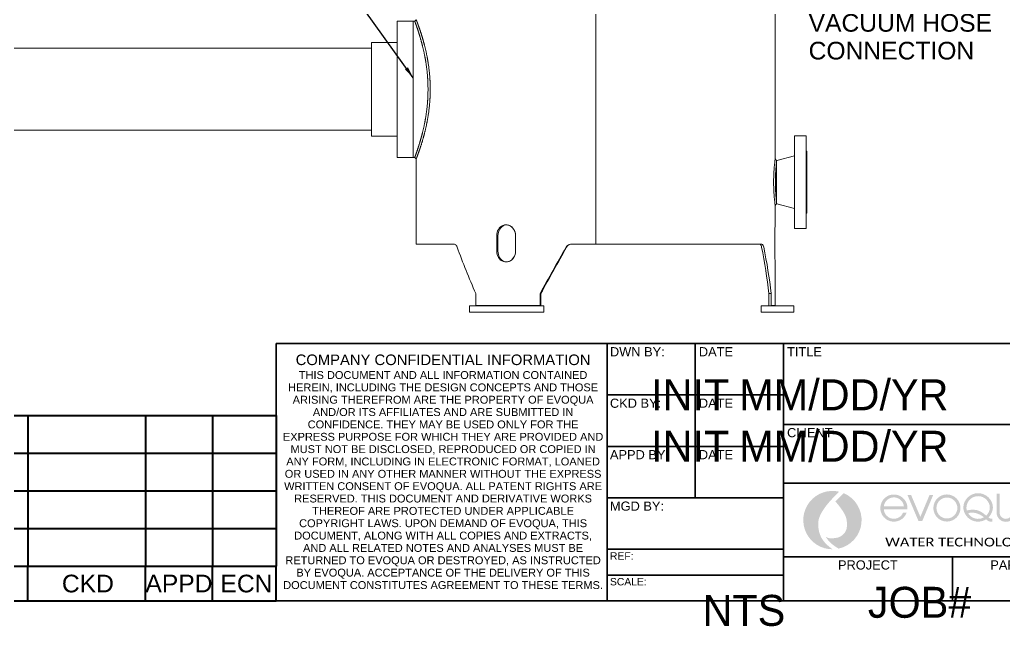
# Model space of a CAD drawing. Header units: inches. Extents: x 12 to 318, y 3 to 204.
# Drawn here: x 196 to 275.5, y 2.7 to 51.7 of the extents above; entities that cross this region are included whole.
import ezdxf
from ezdxf.enums import TextEntityAlignment as Align

# ---------------------------------------------------------------- set-up
doc = ezdxf.new("R2018")
doc.units = ezdxf.units.IN
doc.header["$LTSCALE"] = 9.5
doc.header["$MEASUREMENT"] = 0
doc.layers.get('0').update_dxf_attribs({"lineweight": 25})
for name, color, linetype, lineweight in [('Border', 7, 'Continuous', 35), ('Hatch', 7, 'Continuous', 18), ('Symbol', 7, 'Continuous', 25), ('Symbol (ANSI)', 7, 'Continuous', 25), ('Title', 7, 'Continuous', 35), ('Visible', 7, 'Continuous', 18)]:
    doc.layers.add(name, color=color, linetype=linetype, lineweight=lineweight)
doc.styles.add('MEMCOR Medium', font='arial.ttf')
doc.styles.get("Standard").update_dxf_attribs({"font": 'arial.ttf'})
doc.styles.add('Standard A-B-C', font='arial.ttf')
doc.styles.add('Standard D-E', font='arial.ttf')
doc.dimstyles.new('in [mm] D-E NeptuneBenson$7', dxfattribs={"dimscale": 9.5, "dimtxt": 0.1500000059604645, "dimasz": 0.09842519462108612, "dimexe": 0.125, "dimexo": 0.063, "dimgap": 0.03149606299212598, "dimtad": 0, "dimtih": 1, "dimtoh": 1, "dimdec": 4, "dimrnd": 1e-08, "dimzin": 3, "dimdsep": 46, "dimlunit": 5, "dimtxsty": 'Standard D-E', "dimcen": 0.09, "dimdle": 0.3937007874015748, "dimclrd": 256, "dimclre": 256, "dimclrt": 256, "dimadec": 1, "dimazin": 1, "dimtfac": 1, "dimtofl": 0, "dimtmove": 0, "dimatfit": 3, "dimfxl": 1, "dimfrac": 1, "dimtolj": 1, "dimtzin": 4, "dimlwd": -1, "dimlwe": -1, "dimarcsym": 0})

# ---------------------------------------------------------------- blocks, each defined once
blk = doc.blocks.new('Borders 22x34_D')
at = {"layer": 'Border'}
blk.add_line((1.25, 0.4999999999999998), (33.5, 0.4999999999999999), dxfattribs=at)
blk = doc.blocks.new('Title Blocks D-E')
at = {"layer": 'Hatch'}
h = blk.add_hatch(color=256, dxfattribs=at)
edge = h.paths.add_edge_path()
edge.add_arc((19.98189101367876, 9.943906092784042), 0.2480719103066371, 76.67904422196989, 270.1894755167525)
edge.add_spline(control_points=[(19.98271137895041, 9.695835538940976), (19.95345309105183, 9.716895074018595), (19.9070610117281, 9.757582681646385), (19.87700493049095, 9.809075822364122), (19.86340140199017, 9.859645821546861), (19.85905807307127, 9.913599619973077), (19.86446310478937, 9.954909505000881), (19.8816433844362, 9.996605463722519), (19.91586083952321, 10.05094746716277), (19.94824109578481, 10.09215870240479), (19.99280924253348, 10.13969271243175), (20.03904818574205, 10.18530354588766)], knot_values=[1, 1, 1, 1, 1, 2, 3, 4, 5, 6, 7, 8, 9, 9, 9, 9, 9], degree=4, periodic=0)
h = blk.add_hatch(color=256, dxfattribs=at)
edge = h.paths.add_edge_path()
edge.add_line((20.07652725733046, 10.17321735301929), (20.00727756033102, 10.10174476056733))
edge.add_spline(control_points=[(20.00727756033102, 10.10174476056733), (20.03914590152675, 10.06589463365678), (20.06205326464902, 10.03231709591344), (20.07977724453722, 10.00633734431644), (20.09291840155608, 9.982728954174327), (20.10645438168406, 9.938139373098876), (20.10645438168406, 9.885254681356948), (20.0973312580813, 9.844655972069827), (20.06500654201577, 9.813293603220147), (20.03456712345326, 9.793429472069839), (19.98866453348985, 9.788065841916373), (19.94298954232558, 9.788065841916373), (19.92328802309256, 9.80336153764499)], knot_values=[1, 1, 1, 1, 1, 2, 3, 4, 5, 6, 7, 8, 9, 10, 10, 10, 10, 10], degree=4, periodic=0)
edge.add_spline(control_points=[(19.92328802309256, 9.80336153764499), (19.94541699423018, 9.76971769391496), (19.96808223500111, 9.745075690320038), (19.99617440364807, 9.723795472653753), (20.03456712345326, 9.701491365215341)], knot_values=[1, 1, 1, 1, 1, 2, 2, 2, 2, 2], degree=4, periodic=0)
edge.add_arc((19.98189101367876, 9.943906092784042), 0.2480719103066359, 282.2596405573036, 427.574169988247)
h = blk.add_hatch(color=256, dxfattribs=at)
edge = h.paths.add_edge_path(flags=0)
edge.add_arc((20.50451582386743, 10.0511933714257), 0.08593673129867534, 6.776661522110381, 173.2233384778896)
edge.add_line((20.41917947616973, 10.06133386194242), (20.58985217156512, 10.06133386194242))
edge = h.paths.add_edge_path()
edge.add_arc((20.50465952519584, 10.04614204808804), 0.1155461320437756, 354.8678353908406, 699.9288679324424)
edge.add_line((20.61318822665002, 10.00648817575572), (20.58256276585194, 10.00648817575572))
edge.add_arc((20.50435126089574, 10.04054076796844), 0.0853030980909805, 183.1818174345895, 336.47212022216326, ccw=False)
edge.add_line((20.41917966361967, 10.035806049248), (20.61974243338927, 10.035806049248))
blk.add_hatch(color=256, dxfattribs=at).paths.add_polyline_path([(20.83882920677774, 10.1574384630601), (20.74579721742829, 9.936036758994819), (20.71370478699375, 9.936036758994819), (20.61974243338926, 10.1574384630601), (20.65090274812042, 10.1574384630601), (20.72975100221102, 9.971649823795975), (20.80781854366126, 10.1574384630601)])
h = blk.add_hatch(color=256, dxfattribs=at)
edge = h.paths.add_edge_path(flags=0)
edge.add_arc((20.95540742271108, 10.04673761102746), 0.08898218991667346, 0, 360)
edge = h.paths.add_edge_path()
edge.add_arc((20.95540742271108, 10.04673761102746), 0.1152627050413219, 0, 360)
h = blk.add_hatch(color=256, dxfattribs=at)
edge = h.paths.add_edge_path(flags=0)
edge.add_spline(control_points=[(21.28965365755471, 9.98179292378984), (21.28703241586095, 9.983963055464308), (21.27929868501237, 9.99042403830512), (21.26621666323003, 10.00148305775575), (21.24874244271964, 10.01314764377143), (21.21811683598544, 10.03074535794635), (21.17310424011757, 10.03358443398824), (21.14717791512313, 10.03074535794635), (21.12528978030135, 10.02579253233809)], knot_values=[-5.52597164909316, -5.52597164909316, -5.52597164909316, -5.52597164909316, -5.52597164909316, -5, -4, -3, -2, -1, -1, -1, -1, -1], degree=4, periodic=0)
edge.add_arc((21.2209285947543, 10.05406190907489), 0.09972933616068584, 182.5887102984282, 196.466876723726, ccw=False)
edge.add_arc((21.22092859475428, 10.04792371726015), 0.09964095679554645, 0.9395147463749254, 179.0604852533602, ccw=False)
edge.add_arc((21.2209285947543, 10.05406190907489), 0.09972933616068576, 313.56015868189434, 357.4112897013063, ccw=False)
edge = h.paths.add_edge_path(flags=0)
edge.add_spline(control_points=[(21.13623384771223, 10.00140509266396), (21.14717791512313, 10.00653126271307), (21.16403102746299, 10.00775959704101), (21.18778228260108, 10.00775959704101), (21.22362858241821, 9.997574353673063), (21.24871627221787, 9.983693987986738), (21.2610062024802, 9.974763794409442), (21.26795225583187, 9.96919300850959), (21.27019188039855, 9.967349342635039)], knot_values=[-5.475496917830196, -5.475496917830196, -5.475496917830196, -5.475496917830196, -5.475496917830196, -4.475496917830196, -3.475496917830196, -2.475496917830196, -1.475496917830196, -1, -1, -1, -1, -1], degree=4, periodic=0)
edge.add_arc((21.2209285947543, 10.05406190907489), 0.09972933616068583, 211.8702374822789, 299.6018442750251, ccw=False)
edge = h.paths.add_edge_path()
edge.add_line((21.34298238841649, 9.955344151221507), (21.34298238841649, 9.930594838847103))
edge.add_spline(control_points=[(21.34298238841649, 9.930594838847103), (21.32558160767466, 9.930594838847103), (21.31242512134069, 9.931839985738108), (21.30160919742672, 9.939822479466438), (21.29240971520882, 9.947892082317136), (21.28922983792887, 9.950733973171527)], knot_values=[6.426385496155728, 6.426385496155728, 6.426385496155728, 6.426385496155728, 6.426385496155728, 7.426385496155728, 8, 8, 8, 8, 8], degree=4, periodic=0)
edge.add_arc((21.22080332029925, 10.05690955693937), 0.1263148562258648, 183.1672639838756, 302.80039011630686, ccw=False)
edge.add_arc((21.22092859475428, 10.04648217173905), 0.1262942701338116, 2.941242516077807, 178.4353925870931, ccw=False)
edge.add_arc((21.22080332029925, 10.05690955693937), 0.1263148562258648, 314.2285574218731, 358.2093711192952, ccw=False)
edge.add_spline(control_points=[(21.30891075433669, 9.966396999961354), (21.31059179566335, 9.965135118110556), (21.31622790101719, 9.961063967666213), (21.32196975317009, 9.957773353566468), (21.33082036812931, 9.95499168933311), (21.34298238841649, 9.955344151221507)], knot_values=[6.585199874805888, 6.585199874805888, 6.585199874805888, 6.585199874805888, 6.585199874805888, 7, 8, 8, 8, 8, 8], degree=4, periodic=0)
h = blk.add_hatch(color=256, dxfattribs=at)
edge = h.paths.add_edge_path()
edge.add_arc((21.45740204549791, 10.00880344364932), 0.0797103534870232, 180, 360)
edge.add_line((21.53711239898492, 10.00880344364932), (21.53711239898492, 10.16800607434183))
edge.add_line((21.53711239898492, 10.16800607434183), (21.50965984869045, 10.16800607434183))
edge.add_line((21.50965984869045, 10.16800607434183), (21.50965984869045, 10.00769037620621))
edge.add_arc((21.45647626523376, 10.00769037620621), 0.05318358345669146, -180, 0, ccw=False)
edge.add_line((21.40329268177707, 10.00769037620621), (21.40329268177706, 10.16800607434183))
edge.add_line((21.40329268177707, 10.16800607434183), (21.37769169201087, 10.16800607434183))
edge.add_line((21.37769169201088, 10.16800607434183), (21.37769169201087, 10.00880344364932))
at = {"layer": 'Title'}
for p, q in [((18.06458223216816, 11.4454762342088), (15.25208223216816, 11.4454762342088)), ((15.25208223216816, 11.4454762342088), (15.25208223216816, 9.257976234208797)), ((19.56458223216816, 11.4454762342088), (18.06458223216816, 11.4454762342088)), ((18.06458223216816, 11.4454762342088), (18.06458223216816, 9.257976234208797)), ((18.06458223216816, 9.257976234208797), (18.06458223216816, 11.4454762342088)), ((18.81458223216816, 11.4454762342088), (18.81458223216816, 10.1329762342088)), ((19.56458223216816, 11.4454762342088), (25.75208223216816, 11.4454762342088)), ((19.56458223216816, 9.257976234208797), (19.56458223216816, 11.4454762342088)), ((19.56458223216816, 9.257976234208797), (19.56458223216816, 11.4454762342088)), ((18.06458223216816, 11.0079762342088), (19.56458223216816, 11.0079762342088)), ((19.56458223216816, 10.7579762342088), (25.75208223216816, 10.7579762342088)), ((18.06458223216816, 10.5704762342088), (19.56458223216816, 10.5704762342088)), ((19.56458223216816, 10.2579762342088), (25.75208223216816, 10.2579762342088)), ((18.06458223216816, 10.1329762342088), (19.56458223216816, 10.1329762342088)), ((18.06458223216816, 9.695476234208797), (19.56458223216816, 9.695476234208797)), ((19.56458223216816, 9.632976234208797), (25.75208223216816, 9.632976234208797)), ((21.00208223216814, 9.632976234208797), (21.00208223216814, 9.257976234208797)), ((18.06458223216816, 9.476726234208797), (19.56458223216816, 9.476726234208797)), ((15.25208223216816, 9.257976234208797), (18.06458223216816, 9.257976234208797)), ((18.06458223216816, 9.257976234208797), (19.56458223216816, 9.257976234208797)), ((25.75208223216816, 9.257976234208797), (19.56458223216816, 9.257976234208797))]:
    blk.add_line(p, q, dxfattribs=at)
for tag, p in [('PROJECTNAME', (22.54533855852226, 11.17902886578775)), ('POOLNAME', (22.54533855852226, 10.88099626723817))]:
    blk.add_attdef(tag, text='', height=0.12).set_placement(p, align=Align.CENTER)
blk.add_attdef('CLIENTNAME', text='', height=0.2).set_placement((22.65833223216816, 10.54744991841932), align=Align.MIDDLE_CENTER)
for s, insert, char_height, attachment_point, style in [('\\fArial|b0|i0;\\H0.0780;DWN BY:', (18.08958223216815, 11.4142262342088), 0.07799999920401983, 1, 'Standard A-B-C'), ('\\fArial|b0|i0;\\H0.0780;DATE', (18.84583223216816, 11.4142262342088), 0.07799999920401983, 1, 'Standard A-B-C'), ('\\fArial|b0|i0;\\H0.0780;TITLE', (19.59583223216816, 11.4142262342088), 0.07799999920401983, 1, 'Standard A-B-C'), ('\\fArial|b0|i0;\\H0.0780;CKD BY:', (18.08958223216815, 10.9767262342088), 0.07799999920401983, 1, 'Standard A-B-C'), ('\\fArial|b0|i0;\\H0.0780;DATE', (18.84583223216816, 10.9767262342088), 0.07799999920401983, 1, 'Standard A-B-C'), ('\\fArial|b0|i0;\\H0.0780;CLIENT', (19.59583223216816, 10.7267262342088), 0.07799999920401983, 1, 'Standard A-B-C'), ('\\fArial|b0|i0;\\H0.0780;DATE', (18.84583223216816, 10.5392262342088), 0.07799999920401983, 1, 'Standard A-B-C'), ('\\fArial|b0|i0;\\H0.0780;MGD BY:', (18.08958223216815, 10.1017262342088), 0.07799999920401983, 1, 'Standard A-B-C'), ('\\fCalibri|b0|i0;\\W1.20;\\H0.0750;WATER TECHNOLOGIES', (21.77234922199468, 9.794773761189376), 0.07500000239357234, 3, 'Standard D-E'), ('\\fArial|b0|i0;\\H0.0630;REF:', (18.08958223216815, 9.670476234208799), 0.06299999755198561, 1, 'Standard A-B-C'), ('\\fArial|b0|i0;\\H0.0780;PROJECT', (20.28333223216816, 9.6017262342088), 0.07799999920401983, 2, 'Standard A-B-C'), ('\\fArial|b0|i0;\\H0.0780;PART NUMBER', (21.72083223216816, 9.6017262342088), 0.07799999920401983, 2, 'Standard A-B-C'), ('\\fArial|b0|i0;\\H0.0630;SCALE:', (18.08958223216815, 9.451726234208799), 0.06299999755198561, 1, 'Standard A-B-C')]:
    blk.add_mtext(s, dxfattribs=dict(at, insert=insert, char_height=char_height, attachment_point=attachment_point, style=style))
at = {"layer": 'Title', "insert": (16.67048464356042, 11.3517262342088), "char_height": 0.06000000074153809, "width": 2.725909075399083, "attachment_point": 2, "line_spacing_factor": 0.7571007013320923, "style": 'Standard A-B-C'}
blk.add_mtext('\\pxsm0.94;\\fArial|b0|i0;\\H0.0900;COMPANY CONFIDENTIAL INFORMATION\\P\\fArial|b0|i0;\\H0.0670;THIS DOCUMENT AND ALL INFORMATION CONTAINED HEREIN, INCLUDING THE DESIGN CONCEPTS AND THOSE ARISING THEREFROM ARE THE PROPERTY OF EVOQUA AND/OR ITS AFFILIATES AND ARE SUBMITTED IN CONFIDENCE. THEY MAY BE USED ONLY FOR THE EXPRESS PURPOSE FOR WHICH THEY ARE PROVIDED AND MUST NOT BE DISCLOSED, REPRODUCED OR COPIED IN ANY FORM, INCLUDING IN ELECTRONIC FORMAT, LOANED OR USED IN ANY OTHER MANNER WITHOUT THE EXPRESS WRITTEN CONSENT OF EVOQUA. ALL PATENT RIGHTS ARE RESERVED. THIS DOCUMENT AND DERIVATIVE WORKS THEREOF ARE PROTECTED UNDER APPLICABLE COPYRIGHT LAWS. UPON DEMAND OF EVOQUA, THIS DOCUMENT, ALONG WITH ALL COPIES AND EXTRACTS, AND ALL RELATED NOTES AND ANALYSES MUST BE RETURNED TO EVOQUA OR DESTROYED, AS INSTRUCTED BY EVOQUA. ACCEPTANCE OF THE DELIVERY OF THIS DOCUMENT CONSTITUTES AGREEMENT TO THESE TERMS\\fArial|b0|i0;\\H0.0680;.', dxfattribs=at)
at = {"layer": 'Title', "insert": (18.08958223216815, 10.5392262342088), "char_height": 0.07799999920401983, "attachment_point": 1, "line_spacing_factor": 3.028467655181885, "style": 'Standard A-B-C'}
blk.add_mtext('\\fArial|b0|i0;\\H0.0780;APPD BY:\\P', dxfattribs=at)
at = {"layer": 'Title', "lineweight": 30, "flags": 104}
for tag, height, p in [('CREATION_DATE', 0.09399999783733698, (19.18958223216814, 11.1407762342088)), ('DESIGNER', 0.09399999783733698, (18.43958223216816, 11.1407762342088)), ('CHECKED_DATE', 0.09399999783733698, (19.18958223216814, 10.7032762342088)), ('CHECKED_BY', 0.09399999783733698, (18.43958223216816, 10.7032762342088)), ('ENG_APPROVED_BY', 0.09399999783733698, (18.43958223216816, 10.2657762342088)), ('ENG_APPROVAL_DATE', 0.09399999783733698, (19.18958223216814, 10.2657762342088)), ('MANAGER', 0.09399999783733698, (18.81458223216816, 9.828276234208797)), ('PROJECT', 0.12, (20.28333223216816, 9.376776234208798)), ('PART_NUMBER', 0.1200000014830762, (21.72083223216816, 9.376776234208798)), ('REVISION_NUMBER', 0.1200000014830762, (25.56458223216816, 9.376776234208798)), ('@DMS_Reference', 0.1200000014830762, (23.31458223216814, 9.376776234208798)), ('Sheet_Number', 0.1200000014830762, (24.50208223216816, 9.376776234208798)), ('Number_of_sheets', 0.12466666970666, (25.06458223216816, 9.376776234208798))]:
    blk.add_attdef(tag, text='', height=height, dxfattribs=at).set_placement(p, align=Align.MIDDLE_CENTER)
for tag, p in [('!Reference', (18.87708223216814, 9.526726234208796)), ('Scale_1', (18.87708223216814, 9.307976234208798))]:
    blk.add_attdef(tag, text='', height=0.07799999920401983, dxfattribs=at).set_placement(p, align=Align.BOTTOM_CENTER)
blk = doc.blocks.new('REVISION HISTORY')
at = {"layer": 'Symbol', "lineweight": 40}
for p, q in [((12.0175707732559, 2.074655538904385), (22.81200683154063, 2.074655538904385)), ((20.69859214072695, 2.074655538904385), (20.69859214072695, 0.7941311077808768)), ((21.69859214072695, 2.074655538904385), (21.69859214072695, 0.7941311077808768)), ((22.26943821399773, 2.074655538904385), (22.26943821399773, 0.7941311077808768)), ((22.81200683154063, 2.074655538904385), (22.81200683154063, 0.7941311077808768)), ((12.0175707732559, 1.754524431123508), (22.81200683154063, 1.754524431123508)), ((12.0175707732559, 1.434393323342631), (22.81200683154063, 1.434393323342631)), ((12.0175707732559, 1.114262215561754), (22.81200683154063, 1.114262215561754)), ((12.0175707732559, 0.7941311077808768), (22.81200683154063, 0.7941311077808768)), ((20.69859214072695, 0.4999999999999998), (20.69859214072695, 0.7941311077808768)), ((21.69859214072695, 0.4999999999999998), (21.69859214072695, 0.7941311077808768)), ((22.26943821399773, 0.4999999999999998), (22.26943821399773, 0.7941311077808768)), ((22.81200683154063, 0.4999999999999998), (22.81200683154063, 0.7941311077808768)), ((12.0175707732559, 0.4999999999999998), (22.81200683154063, 0.4999999999999998))]:
    blk.add_line(p, q, dxfattribs=at)
at = {"layer": 'Symbol', "char_height": 0.1500000047871447, "attachment_point": 7, "style": 'MEMCOR Medium'}
for s, insert in [('CKD', (20.98822786025928, 0.5694931424802211)), ('APPD', (21.69835214010489, 0.572065551496866)), ('ECN', (22.33683825909716, 0.5694931424802211))]:
    blk.add_mtext(s, dxfattribs=dict(at, insert=insert))

msp = doc.modelspace()

# ---------------------------------------------------------------- linework, layer by layer
at = {"layer": 'Visible'}
for p, q in [((257.0174830504922, 40.43394198911194), (257.0174830504922, 82.66936469770415)), ((242.517481785133, 33.55936469770307), (242.517481785133, 57.91936469770386)), ((242.5174843158603, 57.91936469770386), (242.5174843158603, 33.55936469770307)), ((226.4862330504925, 51.55936469770315), (226.4862330504925, 40.55936469770316)), ((227.7674830504925, 51.55936469770315), (226.4862330504925, 51.55936469770315)), ((227.7674830504925, 40.55936469770313), (227.7674830504925, 51.55936469770307)), ((227.7674830504925, 51.55936469770307), (227.8964556339785, 51.55936469770307)), ((227.7674830504925, 51.55936469770315), (227.7674830504925, 40.55936469770316)), ((195.1424830504925, 49.37186469770315), (224.3924830504926, 49.37186469770315)), ((224.3924830504925, 49.84061469770315), (224.3924830504925, 42.27811469770316)), ((226.4862330504925, 49.84061469770315), (224.3924830504925, 49.84061469770315)), ((195.1424830504925, 42.74686469770316), (224.3924830504926, 42.74686469770316)), ((226.4862330504925, 42.27811469770316), (224.3924830504925, 42.27811469770316)), ((258.5799830504924, 42.30936469770327), (258.5799830504924, 34.8093646977033)), ((259.5199830504923, 42.30936469770327), (258.5799830504924, 42.30936469770326)), ((259.5199830504923, 42.30936469770327), (259.5199830504924, 34.80936469770331)), ((257.1420939047719, 40.31278155323108), (258.5799830504924, 40.68436469770327)), ((259.5799830504924, 41.05936469770328), (259.5199830504923, 41.05936469770328)), ((259.5799830504924, 41.05936469770328), (259.5799830504924, 36.0593646977033)), ((227.7674830504925, 40.55936469770316), (226.4862330504925, 40.55936469770316)), ((227.7674830504925, 40.55936469770313), (227.8964556339786, 40.55936469770313)), ((228.0174830504925, 33.55936469770295), (228.0174830504925, 40.4384475459912)), ((257.1288719393814, 40.19519556403257), (257.1288719393815, 36.92353383137363)), ((257.0174830504922, 35.11436456654028), (257.0174830504922, 36.68478740629501)), ((257.1420939047719, 36.80594784217546), (258.5799830504924, 36.43436469770329)), ((259.5799830504924, 36.0593646977033), (259.5199830504924, 36.0593646977033)), ((234.5217949498702, 32.98936469770298), (234.5217949498702, 34.23936469770301)), ((234.6251874819734, 34.23936469770302), (234.6251874819734, 32.98936469770298)), ((236.0456564019592, 32.98936469770256), (236.0456564019592, 34.23936469770303)), ((236.0464441516808, 34.23936469770302), (236.0464441516808, 32.98936469770302)), ((256.9907766794607, 32.9893646977032), (256.9907766794607, 34.23936469770318)), ((259.5199830504924, 34.80936469770331), (258.5799830504924, 34.8093646977033)), ((231.052684220683, 33.55936469770297), (228.0174830504925, 33.55936469770296)), ((242.517481785133, 33.55936469770308), (240.5693141345944, 33.55936469770306)), ((242.5174817905418, 33.55936469770302), (242.5174843158603, 33.55936469770302)), ((255.936694665169, 33.55936469770321), (242.5174843158603, 33.55936469770307)), ((257.0174830504922, 28.60936469770352), (257.0174830504922, 32.11436482886612)), ((232.8302211526657, 28.60353197825933), (232.8302211526657, 29.55936469770297)), ((232.8308761755649, 29.55936469770297), (232.8302211526657, 29.55936469770297)), ((232.8308761755713, 29.55936469770296), (232.8308761755713, 28.6045128181192)), ((238.0818489814384, 29.559364697703), (238.0237402225181, 29.559364697703)), ((238.0237402225181, 28.55936469770299), (238.0237402225181, 29.559364697703)), ((238.0818489814384, 29.559364697703), (238.0818489814384, 28.55936469770299)), ((256.5206928492132, 29.55936469770319), (256.5206928492132, 28.55936469770318)), ((256.5208896526803, 28.55936469770317), (256.5208896526803, 29.55936469770318)), ((256.5208896526803, 29.55936469770318), (256.7043403907896, 29.55936469770318)), ((256.7043403907896, 29.55936469770318), (256.7043403907896, 28.55936469770317)), ((232.5610740969184, 28.55936469770314), (232.3233645802287, 28.55936469770314)), ((232.3233645802287, 28.05936469770315), (232.3233645802287, 28.55936469770314)), ((232.3233645802287, 28.05936469770315), (232.5610740969184, 28.05936469770315)), ((236.7522362748919, 28.55936469770315), (232.5610740969184, 28.55936469770315)), ((232.5610740969184, 28.05936469770315), (236.7522362748919, 28.05936469770315)), ((232.8341163499987, 28.60936469770321), (232.8007254303418, 28.55936469770318)), ((232.8341163499987, 28.60936469770321), (238.0124125788136, 28.60936469770319)), ((237.6199979500977, 28.55936469770314), (236.7522362748919, 28.55936469770315)), ((236.7522362748919, 28.05936469770315), (237.6199979500977, 28.05936469770315)), ((237.6199979500977, 28.55936469770314), (238.0224287822941, 28.55936469770314)), ((238.3059973303906, 28.05936469770314), (237.6199979500977, 28.05936469770315)), ((237.9968778530493, 28.55936469770316), (238.0124125788137, 28.60936469770319)), ((238.0124125788137, 28.60936469770319), (238.0124125788137, 28.55936469770326)), ((238.0237402225139, 28.55936469770299), (238.022428782294, 28.55936469770299)), ((238.0257607727017, 28.55936469770299), (238.0237402225181, 28.55936469770299)), ((238.0257607727704, 28.55936469770314), (238.3059973303906, 28.55936469770314)), ((238.3394909794445, 28.55936469770313), (238.3059973303906, 28.55936469770313)), ((238.3059973303906, 28.05936469770314), (238.3394909794445, 28.05936469770314)), ((238.3394909794445, 28.05936469770314), (238.3394909794445, 28.55936469770313)), ((256.1366069134111, 28.55936469770317), (255.886606913411, 28.55936469770316)), ((255.886606913411, 28.05936469770317), (255.886606913411, 28.55936469770317)), ((255.886606913411, 28.05936469770317), (256.1366069134111, 28.05936469770317)), ((256.1366069134111, 28.55936469770317), (257.5086056739977, 28.55936469770318)), ((257.5086056739977, 28.05936469770318), (256.1366069134111, 28.05936469770317)), ((256.7059202226726, 28.60936469770339), (256.7548458680939, 28.5593646977033)), ((256.7059202226726, 28.5593646977033), (256.7059202226726, 28.60936469770339)), ((256.7059202226727, 28.60936469770339), (257.0174830504922, 28.6093646977034)), ((257.0174830504922, 28.6093646977034), (257.0674830504922, 28.5593646977033)), ((258.2391387796755, 28.55936469770319), (257.5086056739976, 28.55936469770318)), ((257.5086056739976, 28.05936469770318), (258.2391387796755, 28.05936469770319)), ((258.5166069134102, 28.5593646977032), (258.2391387796755, 28.55936469770319)), ((258.2391387796756, 28.05936469770319), (258.5166069134102, 28.0593646977032)), ((258.5166069134102, 28.0593646977032), (258.5166069134102, 28.5593646977032))]:
    msp.add_line(p, q, dxfattribs=at)
for points in [[(227.8964556339787, 51.5593646977031), (227.9367933930561, 51.59967495017461), (227.9771452902114, 51.63997159817234), (228.0174830504924, 51.68028184941501)], [(228.0174830504924, 40.4384475459912), (227.9771452902114, 40.47875779723388), (227.9367933930561, 40.51905444523161), (227.8964556339787, 40.55936469770312)], [(257.0174830504922, 40.43394198911171), (257.0590163420742, 40.3935516060325), (257.1005606098422, 40.35317194063614), (257.1420939047718, 40.31278155323105)], [(257.1420939047718, 36.80594784217548), (257.1005604861185, 36.76555757047609), (257.0590164652214, 36.72517767407749), (257.0174830504922, 36.68478740629481)], [(232.8302211526657, 29.55936469770297), (232.2897484354984, 30.80936469770298), (231.7858124946038, 32.05936469770298), (231.3240846966284, 33.30936469770299)], [(231.3246442904433, 33.30936469770296), (231.7864061285005, 32.05936469770296), (232.2903739988716, 30.80936469770296), (232.8308761755713, 29.55936469770296)], [(238.0237402225181, 29.559364697703), (238.714338379087, 30.80936469770301), (239.4218772814226, 32.05936469770302), (240.1383941862351, 33.30936469770304)], [(240.1691582824116, 33.30936469770303), (239.461906682269, 32.05936469770302), (238.7635169896833, 30.80936469770302), (238.0818489814384, 29.55936469770301)], [(255.9197982995889, 33.30936469770321), (256.1713950799673, 32.05936469770321), (256.3724474872904, 30.8093646977032), (256.5206928492132, 29.55936469770319)], [(256.5208896526803, 29.55936469770318), (256.3726909480186, 30.80936469770319), (256.1716844553837, 32.0593646977032), (255.92013233039, 33.3093646977032)], [(256.0957128828639, 33.3093646977032), (256.3505604513156, 32.0593646977032), (256.5542002175742, 30.80936469770319), (256.7043403907896, 29.55936469770318)]]:
    msp.add_open_spline(points, degree=3, dxfattribs=at)
for points, knots in [([(227.8964556339787, 51.5593646977031), (227.8964556339788, 51.5593646977031), (227.9092603231007, 51.5256258665883), (227.9613912694689, 51.38474241677235), (228.0006849640191, 51.27763878696611), (228.0995636920459, 50.99589748792491), (228.1591560812408, 50.82103597693422), (228.2876104085267, 50.41840535083367), (228.3563595036571, 50.1906055609284), (228.4900478355871, 49.70611035022366), (228.5598241971791, 49.43228306629158), (228.6919790580936, 48.83513455130635), (228.7542243601737, 48.51180999234855), (228.8585160694197, 47.83547588429682), (228.900527815269, 47.48186224509841), (228.9564834342982, 46.76840627687346), (228.9703636993387, 46.40855026016577), (228.9703636993387, 45.71017913524045), (228.9564834342982, 45.35032311853276), (228.900527815269, 44.63686715030779), (228.8585160694197, 44.28325351110939), (228.7542243601737, 43.60691940305767), (228.6919790580936, 43.28359484409986), (228.5598241971791, 42.68644632911463), (228.4900478355871, 42.41261904518255), (228.3563595036571, 41.92812383447781), (228.2876104085267, 41.70032404457255), (228.1591560812408, 41.29769341847199), (228.0995636920459, 41.1228319074813), (228.0006849640191, 40.8410906084401), (227.9613912694689, 40.73398697863385), (227.9092603231062, 40.59310352883293), (227.8964556339842, 40.55936469771751), (227.8964556339787, 40.55936469770312)], [21.27809189646734, 21.27809189646734, 21.27809189646757, 21.27809189646757, 23.93682088461898, 23.93682088461898, 26.59554987277038, 26.59554987277038, 29.25427886092179, 29.25427886092179, 31.9130078490732, 31.9130078490732, 34.57380183503867, 34.57380183503867, 37.23459582100415, 37.23459582100415, 39.89538980696963, 39.89538980696963, 42.5561837929351, 42.5561837929351, 45.21697777890058, 45.21697777890058, 47.87777176486606, 47.87777176486606, 50.53856575083154, 50.53856575083154, 53.19935973679702, 53.19935973679702, 55.85808872494843, 55.85808872494843, 58.51681771309984, 58.51681771309984, 61.17554670125125, 61.17554670125125, 63.83427568883552, 63.83427568883552, 63.83427568940266, 63.83427568940266]), ([(228.0174830504924, 51.68028184941501), (228.0174830504925, 51.68028184941501), (228.0309854494735, 51.64575513614991), (228.0859395234957, 51.50166145163216), (228.127356946758, 51.39213703085441), (228.2315846232626, 51.10412682154949), (228.2944038533525, 50.92541216354585), (228.4298489597406, 50.51401062746956), (228.5023570809703, 50.28129223277909), (228.6434156939341, 49.78639576921113), (228.7170808147561, 49.50667894738993), (228.8566902368213, 48.8966404941041), (228.9224943083753, 48.56631433631265), (229.032817200678, 47.8752071341352), (229.0772978634029, 47.51380449327898), (229.1365658096957, 46.78446016290629), (229.1512835018718, 46.41650370944069), (229.1512835018718, 45.70222568596552), (229.1365658096957, 45.33426923249992), (229.0772978634029, 44.60492490212724), (229.032817200678, 44.243522261271), (228.9224943083753, 43.55241505909355), (228.8566902368213, 43.2220889013021), (228.7170808147561, 42.61205044801628), (228.6434156939341, 42.33233362619508), (228.5023570809703, 41.83743716262711), (228.4298489597406, 41.60471876793665), (228.2944038533525, 41.19331723186036), (228.2315846232626, 41.01460257385672), (228.127356946758, 40.72659236455178), (228.0859395234957, 40.61706794377405), (228.0309854494791, 40.4729742592711), (228.0174830504981, 40.43844754600538), (228.0174830504924, 40.4384475459912)], [-65.28473741580785, -65.28473741580785, -65.28473741580785, -65.28473741580785, -62.56574190059764, -62.56574190059764, -59.84674638538742, -59.84674638538742, -57.1277508701772, -57.1277508701772, -54.40875535496698, -54.40875535496698, -51.68735608552656, -51.68735608552656, -48.96595681608613, -48.96595681608613, -46.24455754664569, -46.24455754664569, -43.52315827720527, -43.52315827720527, -40.80175900776484, -40.80175900776484, -38.0803597383244, -38.0803597383244, -35.35896046888396, -35.35896046888396, -32.63756119944353, -32.63756119944353, -29.91856568423331, -29.91856568423331, -27.19957016902309, -27.19957016902309, -24.48057465381287, -24.48057465381287, -21.7615791391612, -21.7615791391612, -21.76157913860266, -21.76157913860266]), ([(257.0024087559909, 40.31353479073135), (257.0015395874333, 40.30636035712225), (257.0006395778841, 40.29888266930873), (256.9939871320823, 40.24324922118375), (256.9870957513294, 40.18368321165435), (256.9722955151865, 40.04607997370965), (256.9644015554659, 39.96803385241153), (256.9491364585987, 39.80174737665665), (256.941229575421, 39.70780467914663), (256.9263822597194, 39.50320101664315), (256.9194570468046, 39.39254495637837), (256.9079458851475, 39.16165605179555), (256.9033615833447, 39.04123680532742), (256.8972858673305, 38.79900738392507), (256.89579866737, 38.67719501915953), (256.89579866737, 38.55936469770326)], [23.19831917963526, 23.19831917963526, 23.19831917963526, 23.19831917963526, 23.3444230088024, 23.3444230088024, 24.2422814670053, 24.2422814670053, 25.1401399252082, 25.1401399252082, 26.03800697470502, 26.03800697470502, 26.93587402420184, 26.93587402420184, 27.83374107369866, 27.83374107369866, 28.73160812319548, 28.73160812319548, 28.73160812319548, 28.73160812319548]), ([(257.0174830504922, 40.43394198911172), (257.0174830504913, 40.43394198910379), (257.0160088376471, 40.42265348350346), (257.0104708589272, 40.37901432398613), (257.0068702307986, 40.35039736073443), (257.0024087559909, 40.31353479073135)], [21.54870609239661, 21.54870609239661, 21.5487060927117, 21.5487060927117, 22.44656455059951, 22.44656455059951, 23.19831917963526, 23.19831917963526, 23.19831917963526, 23.19831917963526]), ([(257.1288719393815, 40.19519556403358), (257.1281836053433, 40.18904730230021), (257.1274721232455, 40.18265808614309), (257.1217963131056, 40.13136780126518), (257.1158430495319, 40.07576074967253), (257.1030584518483, 39.94729557257821), (257.0962400158263, 39.8744291861119), (257.0830560288038, 39.71917339949859), (257.0762280426479, 39.63146294159719), (257.0634086472828, 39.44043811410204), (257.0574303764562, 39.33712843824718), (257.0474946052425, 39.12157810992032), (257.0435384915702, 39.00916377895514), (257.0382957632905, 38.78304834983732), (257.0370127480797, 38.66934523585785), (257.0370127480797, 38.55936469770326), (257.0370127480797, 38.44938415954866), (257.0382957632906, 38.3356810455692), (257.0435384915702, 38.10956561645137), (257.0474946052425, 37.99715128548619), (257.0574303764562, 37.78160095715933), (257.0634086472828, 37.67829128130447), (257.0762280426479, 37.48726645380933), (257.0830560288038, 37.39955599590793), (257.0962400158263, 37.24430020929463), (257.1030584518483, 37.1714338228283), (257.1158430495319, 37.04296864573398), (257.1217963131056, 36.98736159414133), (257.1274721232455, 36.93607130926335), (257.1281836053433, 36.92968209310615), (257.1288719393815, 36.92353383137272)], [-5.152609483577328, -5.152609483577328, -5.152609483577328, -5.152609483577328, -5.028298459789877, -5.028298459789877, -4.190252631370868, -4.190252631370868, -3.352206802951859, -3.352206802951859, -2.514155102213894, -2.514155102213894, -1.676103401475929, -1.676103401475929, -0.8380517007379646, -0.8380517007379646, 0, 0, 0, 0.8380517007379638, 0.8380517007379638, 1.676103401475928, 1.676103401475928, 2.514155102213891, 2.514155102213891, 3.352206802951855, 3.352206802951855, 4.190252631370864, 4.190252631370864, 5.028298459789873, 5.028298459789873, 5.152609483578867, 5.152609483578867, 5.152609483578867, 5.152609483578867]), ([(257.1420939047718, 40.31278155323105), (257.1420939047719, 40.31278155323105), (257.1408300860694, 40.30202469871301), (257.1360314461307, 40.25997273303778), (257.1328398370888, 40.23173414416836), (257.1288719393815, 40.19519556403358)], [-20.00002553869961, -20.00002553869961, -20.00002553869961, -20.00002553869961, -19.16523934871505, -19.16523934871505, -18.44501013328993, -18.44501013328993, -18.44501013328993, -18.44501013328993]), ([(256.89579866737, 38.55936469770326), (256.89579866737, 38.44153437624698), (256.8972858673305, 38.31972201148145), (256.9033615833447, 38.0774925900791), (256.9079458851475, 37.95707334361096), (256.9194570468046, 37.72618443902815), (256.9263822597194, 37.61552837876336), (256.941229575421, 37.41092471625988), (256.9491364585987, 37.31698201874986), (256.9644015554659, 37.15069554299499), (256.9722955151865, 37.07264942169687), (256.9870957513294, 36.93504618375216), (256.9939871320823, 36.87548017422277), (257.000639577885, 36.81984672609028), (257.001539587435, 36.81236903826986), (257.0024087559934, 36.80519460465443)], [28.73160812319548, 28.73160812319548, 28.73160812319548, 28.73160812319548, 29.6294751726923, 29.6294751726923, 30.52734222218912, 30.52734222218912, 31.42520927168594, 31.42520927168594, 32.32307632118275, 32.32307632118275, 33.22093477938566, 33.22093477938566, 34.11879323758855, 34.11879323758855, 34.26489706689647, 34.26489706689647, 34.26489706689647, 34.26489706689647]), ([(257.0024087559934, 36.80519460465443), (257.0068702308, 36.76833203466137), (257.0104708589276, 36.73971507141665), (257.0160088376471, 36.69607591190306), (257.0174830504913, 36.68478740630272), (257.0174830504922, 36.68478740629481)], [5.533288943700995, 5.533288943700995, 5.533288943700995, 5.533288943700995, 6.285043572595971, 6.285043572595971, 7.182902030483754, 7.182902030483754, 7.18290203079887, 7.18290203079887]), ([(257.1288719393815, 36.92353383137272), (257.132822551844, 36.88715442326035), (257.136003551302, 36.85900399855534), (257.1408199382725, 36.81679029488462), (257.1420939047719, 36.80594784217548), (257.1420939047718, 36.80594784217548)], [-8.22209581399036, -8.22209581399036, -8.22209581399036, -8.22209581399036, -7.504795368913318, -7.504795368913318, -6.666689870646927, -6.666689870646927, -6.666689870646914, -6.666689870646914]), ([(234.5217949498702, 34.23936469770301), (234.5217949498702, 34.41804393864628), (234.5689925345298, 34.596311175078), (234.655881856059, 34.74249713737982), (234.745555369311, 34.89336733174903), (234.8773433885893, 35.00925106644224), (235.0278994147815, 35.06829685374348), (235.1736948270447, 35.12547560055096), (235.3364483736709, 35.12917701439841), (235.487241165676, 35.07874427212567), (235.6454196454905, 35.02584138201067), (235.7894542373498, 34.91347943788329), (235.889896961976, 34.76348177215582), (235.9903396866023, 34.61348410642834), (236.0464441516808, 34.42668480920302), (236.0464441516808, 34.23936469770302)], [-3.141592653589792, -3.141592653589792, -3.141592653589792, -3.141592653589792, -2.52897811321286, -2.52897811321286, -2.52897811321286, -1.896733584909645, -1.896733584909645, -1.896733584909645, -1.284480764571366, -1.284480764571366, -1.284480764571366, -0.6422403822856829, -0.6422403822856829, -0.6422403822856829, -3.194088094213912e-31, -3.194088094213912e-31, -3.194088094213912e-31, -3.194088094213912e-31]), ([(235.3179993886552, 35.1124148010555), (235.2615386039322, 35.10841857132436), (235.2056838728107, 35.09708863506588), (235.1518758383429, 35.07839425830227), (234.9990430604708, 35.02529598850622), (234.8634730361604, 34.9128984320955), (234.7699388902609, 34.76298662509708), (234.6764047443614, 34.61307481809865), (234.6251874819734, 34.4264787470902), (234.6251874819734, 34.23936469770302)], [1.6326592193096, 1.6326592193096, 1.6326592193096, 1.6326592193096, 1.858524886363372, 1.858524886363372, 1.858524886363372, 2.500058769976582, 2.500058769976582, 2.500058769976582, 3.141592653589792, 3.141592653589792, 3.141592653589792, 3.141592653589792]), ([(236.0456564019592, 34.23936469770303), (236.0456564019592, 34.41804393864631), (235.9947603634238, 34.59631117507802), (235.9027399643922, 34.74249713737984), (235.8077709586873, 34.89336733174904), (235.6695543643361, 35.00925106644225), (235.5155858850188, 35.06829685374348), (235.4513997066421, 35.09291178436376), (235.3846370317399, 35.10761616613371), (235.3176173748482, 35.11235759795279)], [1.598521340292712e-15, 1.598521340292712e-15, 1.598521340292712e-15, 1.598521340292712e-15, 0.6126145403769331, 0.6126145403769331, 0.6126145403769331, 1.244859068680148, 1.244859068680148, 1.244859068680148, 1.508428341113449, 1.508428341113449, 1.508428341113449, 1.508428341113449]), ([(257.017407304152, 35.11404920958034), (257.0174105701856, 35.11407469759141), (257.0167273263165, 35.10232877591027), (257.0153417106671, 35.07874427212585), (257.0122336074351, 35.02584138201083), (257.0058083995289, 34.91347943788346), (257.0003145588369, 34.76348177215598), (256.994820718145, 34.61348410642851), (256.9907181420655, 34.42668480920318), (256.9907181420655, 34.23936469770319)], [1.570796326794899, 1.570796326794899, 1.570796326794899, 1.570796326794899, 1.857111889018427, 1.857111889018427, 1.857111889018427, 2.49935227130411, 2.49935227130411, 2.49935227130411, 3.141592653589793, 3.141592653589793, 3.141592653589793, 3.141592653589793]), ([(256.9907766794607, 34.23936469770318), (256.9907766794607, 34.41804393864646), (256.9944764457397, 34.59631117507817), (256.9996092723184, 34.74249713737999), (257.0049065698932, 34.8933673317492), (257.0113372595537, 35.00925106644242), (257.0147505652433, 35.06829685374365), (257.0165072503924, 35.09868524174443), (257.0174005821338, 35.11396880118903), (257.0174072778825, 35.11404893420389)], [1.598521340292691e-15, 1.598521340292691e-15, 1.598521340292691e-15, 1.598521340292691e-15, 0.6126145403769333, 0.6126145403769333, 0.6126145403769333, 1.244859068680148, 1.244859068680148, 1.244859068680148, 1.570248785975975, 1.570248785975975, 1.570248785975975, 1.570248785975975]), ([(231.3240846966284, 33.309364697703), (231.2863163638392, 33.41161198754241), (231.2249265683134, 33.49170013078935), (231.1552985658046, 33.53094052905189), (231.121997005028, 33.54970835895582), (231.0869380634647, 33.559364697703), (231.0521453005865, 33.559364697703)], [0.5235987755983067, 0.5235987755983067, 0.5235987755983067, 0.5235987755983067, 1.231988779350699, 1.231988779350699, 1.231988779350699, 1.570796326794897, 1.570796326794897, 1.570796326794897, 1.570796326794897]), ([(231.0526842206829, 33.55936469770298), (231.125435781879, 33.55936469770298), (231.1991979171576, 33.51588437128632), (231.2560430973712, 33.4390698689992), (231.2832309119791, 33.4023311615214), (231.306579185751, 33.35826735488308), (231.3246442904433, 33.30936469770297)], [-1.047197551196597, -1.047197551196597, -1.047197551196597, -1.047197551196597, -0.338807547444205, -0.338807547444205, -0.338807547444205, -4.611875668044256e-15, -4.611875668044256e-15, -4.611875668044256e-15, -4.611875668044256e-15]), ([(240.1383941862351, 33.30936469770305), (240.197003715548, 33.41161198754247), (240.2928296477293, 33.4917001307894), (240.4037065971925, 33.53094052905195), (240.4567366330721, 33.54970835895588), (240.5129958951698, 33.55936469770305), (240.5693141345944, 33.55936469770305)], [0.5235987755982894, 0.5235987755982894, 0.5235987755982894, 0.5235987755982894, 1.231988779350683, 1.231988779350683, 1.231988779350683, 1.570796326794897, 1.570796326794897, 1.570796326794897, 1.570796326794897]), ([(240.5945059901321, 33.55936469770305), (240.4781799916433, 33.55936469770305), (240.362557365684, 33.5158094245589), (240.2745558026441, 33.43887823821044), (240.2325746201922, 33.40217818358899), (240.1967793770542, 33.35818235791952), (240.1691582824115, 33.30936469770305)], [-1.570796326794897, -1.570796326794897, -1.570796326794897, -1.570796326794897, -0.8618174468045716, -0.8618174468045716, -0.8618174468045716, -0.5235987755982894, -0.5235987755982894, -0.5235987755982894, -0.5235987755982894]), ([(255.7628097140755, 33.55936469770322), (255.8072889107208, 33.55936469770322), (255.8500653350387, 33.51580942455906), (255.8819545783956, 33.43887823821061), (255.8971673552757, 33.40217818358915), (255.9099724066801, 33.35818235791969), (255.9197982995889, 33.30936469770321)], [-1.570796326794897, -1.570796326794897, -1.570796326794897, -1.570796326794897, -0.861817446804572, -0.861817446804572, -0.861817446804572, -0.523598775598295, -0.523598775598295, -0.523598775598295, -0.523598775598295]), ([(255.92013233039, 33.3093646977032), (255.8995388070294, 33.41169698450624), (255.8654999116201, 33.49183092374751), (255.8247303522527, 33.53103830751896), (255.8052812169059, 33.54974220634432), (255.784385755466, 33.5593646977032), (255.7631703832063, 33.5593646977032)], [-3.441698259734489e-16, -3.441698259734489e-16, -3.441698259734489e-16, -3.441698259734489e-16, 0.7089788799903242, 0.7089788799903242, 0.7089788799903242, 1.047197551196599, 1.047197551196599, 1.047197551196599, 1.047197551196599]), ([(255.9366946651689, 33.5593646977032), (255.981711816086, 33.55936469770321), (256.0250074355314, 33.51588437128654), (256.0572996102312, 33.43906986899941), (256.0727442557708, 33.40233116152163), (256.0857427042454, 33.3582673548833), (256.0957128828639, 33.3093646977032)], [-1.047197551196599, -1.047197551196599, -1.047197551196599, -1.047197551196599, -0.3388075474442066, -0.3388075474442066, -0.3388075474442066, 3.441698259734489e-16, 3.441698259734489e-16, 3.441698259734489e-16, 3.441698259734489e-16]), ([(236.0464441516808, 32.98936469770302), (236.0464441516808, 32.81068545675975), (235.9955465895898, 32.63241822032803), (235.90352332687, 32.48623225802621), (235.8085513657158, 32.335362063657), (235.6703303804021, 32.21947832896378), (235.5163567468436, 32.16043254166255), (235.3672517926941, 32.10325379485505), (235.2042433590825, 32.09955238100761), (235.0564064778551, 32.14998512328034), (234.9013286865223, 32.20288801339534), (234.7637109959593, 32.31524995752271), (234.668755881179, 32.46524762325018), (234.5738007663986, 32.61524528897766), (234.5217949498702, 32.80204458620299), (234.5217949498702, 32.98936469770298)], [-3.141592653589793, -3.141592653589793, -3.141592653589793, -3.141592653589793, -2.528978113212861, -2.528978113212861, -2.528978113212861, -1.896733584909646, -1.896733584909646, -1.896733584909646, -1.284480764571367, -1.284480764571367, -1.284480764571367, -0.6422403822856836, -0.6422403822856836, -0.6422403822856836, 1.916452856528347e-28, 1.916452856528347e-28, 1.916452856528347e-28, 1.916452856528347e-28]), ([(234.6251874819734, 32.98936469770298), (234.6251874819734, 32.81018698825219), (234.6720418314887, 32.63142702058542), (234.7582591843658, 32.48500953120674), (234.8469316929251, 32.33442260587307), (234.9770719726631, 32.21885617172769), (235.1256515537052, 32.16007410461707), (235.1874504546207, 32.13562480199083), (235.2523227802639, 32.12103201720672), (235.3180108342426, 32.11634415718516)], [-1.916452856528347e-28, -1.916452856528347e-28, -1.916452856528347e-28, -1.916452856528347e-28, 0.6143235752598367, 0.6143235752598367, 0.6143235752598367, 1.246140844842326, 1.246140844842326, 1.246140844842326, 1.508933434280209, 1.508933434280209, 1.508933434280209, 1.508933434280209]), ([(235.3176222295887, 32.11633987378448), (235.374561961481, 32.12033365236456), (235.4313167067002, 32.13153802098005), (235.4864712811362, 32.14998512327991), (235.6446444371854, 32.20288801339491), (235.7886744332978, 32.31524995752229), (235.8891140240914, 32.46524762324977), (235.9895536148849, 32.61524528897725), (236.0456564019592, 32.80204458620258), (236.0456564019592, 32.98936469770256)], [1.633164312480191, 1.633164312480191, 1.633164312480191, 1.633164312480191, 1.857111889018425, 1.857111889018425, 1.857111889018425, 2.499352271304109, 2.499352271304109, 2.499352271304109, 3.141592653589793, 3.141592653589793, 3.141592653589793, 3.141592653589793]), ([(257.0174073477725, 32.11468016874866), (257.0174135658256, 32.11469966616819), (257.016735866434, 32.12644572175469), (257.0153582521381, 32.14998512328055), (257.0122621760701, 32.20288801339555), (257.0058477819242, 32.31524995752293), (257.0003614433386, 32.4652476232504), (256.9948751047532, 32.61524528897788), (256.9907766794607, 32.8020445862032), (256.9907766794607, 32.9893646977032)], [1.571343867613847, 1.571343867613847, 1.571343867613847, 1.571343867613847, 1.857111889018425, 1.857111889018425, 1.857111889018425, 2.499352271304109, 2.499352271304109, 2.499352271304109, 3.141592653589793, 3.141592653589793, 3.141592653589793, 3.141592653589793])]:
    msp.add_open_spline(points, degree=3, knots=knots, dxfattribs=at)

# ---------------------------------------------------------------- block references
at = {"xscale": 9.5, "yscale": 9.5, "zscale": 9.5}
msp.add_blockref('Borders 22x34_D', (0, 0), dxfattribs=at)
ref = msp.add_blockref('Title Blocks D-E', (71.81928369403848, -83.20077422498359), dxfattribs=dict(xscale=9.5, yscale=9.5, zscale=9.5))
lines = msp.add_mtext('JOB#', dxfattribs={"layer": 'Title', "insert": (264.510939899636, 5.878599999999992), "char_height": 2.5, "attachment_point": 1})
ref.add_attrib('PROJECT', '', (264.510939899636, 5.878599999999992), dxfattribs={"flags": 104}).embed_mtext(lines)
lines = msp.add_mtext('INIT', dxfattribs={"layer": 'Title', "insert": (246.995314899636, 22.6366), "char_height": 2.5, "attachment_point": 1})
ref.add_attrib('DESIGNER', '', (246.995314899636, 22.6366), dxfattribs={"flags": 104}).embed_mtext(lines)
lines = msp.add_mtext('INIT', dxfattribs={"layer": 'Title', "insert": (246.995314899636, 18.48034999999999), "char_height": 2.5, "attachment_point": 1})
ref.add_attrib('CHECKED_BY', '', (246.995314899636, 18.48034999999999), dxfattribs={"flags": 104}).embed_mtext(lines)
lines = msp.add_mtext('MM/DD/YR', dxfattribs={"layer": 'Title', "insert": (254.1203148996358, 22.6366), "char_height": 2.5, "attachment_point": 1})
ref.add_attrib('CREATION_DATE', '', (254.1203148996358, 22.6366), dxfattribs={"flags": 104}).embed_mtext(lines)
lines = msp.add_mtext('MM/DD/YR', dxfattribs={"layer": 'Title', "insert": (254.1203148996358, 18.48034999999999), "char_height": 2.5, "attachment_point": 1})
ref.add_attrib('CHECKED_DATE', '', (254.1203148996358, 18.48034999999999), dxfattribs={"flags": 104}).embed_mtext(lines)
lines = msp.add_mtext('NTS', dxfattribs={"layer": 'Title', "insert": (251.1515648996358, 5.224999999999994), "char_height": 2.5, "attachment_point": 1})
ref.add_attrib('Scale_1', '', (251.1515648996358, 5.224999999999994), dxfattribs={"flags": 104}).embed_mtext(lines)
at = {"layer": 'Symbol', "xscale": 9.5, "yscale": 9.5, "zscale": 9.5}
msp.add_blockref('REVISION HISTORY', (0, 0), dxfattribs=at)

# ---------------------------------------------------------------- texts
at = {"layer": 'Symbol (ANSI)', "insert": (259.7218958413582, 54.37970600716917), "char_height": 1.425000045477874, "width": 14.82564891417195, "attachment_point": 1, "line_spacing_factor": 0.9442214369773865, "style": 'Standard D-E'}
msp.add_mtext('\\fArial|b0|i0;1 1/2in [DN40] \\P\\fArial|b0|i0;VACUUM HOSE\\P\\fArial|b0|i0;CONNECTION\\P', dxfattribs=at)

# ---------------------------------------------------------------- leaders
at = {"layer": 'Symbol (ANSI)', "annotation_type": 0, "has_hookline": 1, "hookline_direction": 1, "text_width": 13.11952633957358}
msp.add_leader([(227.7674830504925, 46.9901196476673), (219.8333168677565, 58.08205956132478), (218.8982775188562, 58.08205956132478)], dimstyle='in [mm] D-E NeptuneBenson$7', override={"dimtad": 0}, dxfattribs=at)

doc.saveas('drawing.dxf')
